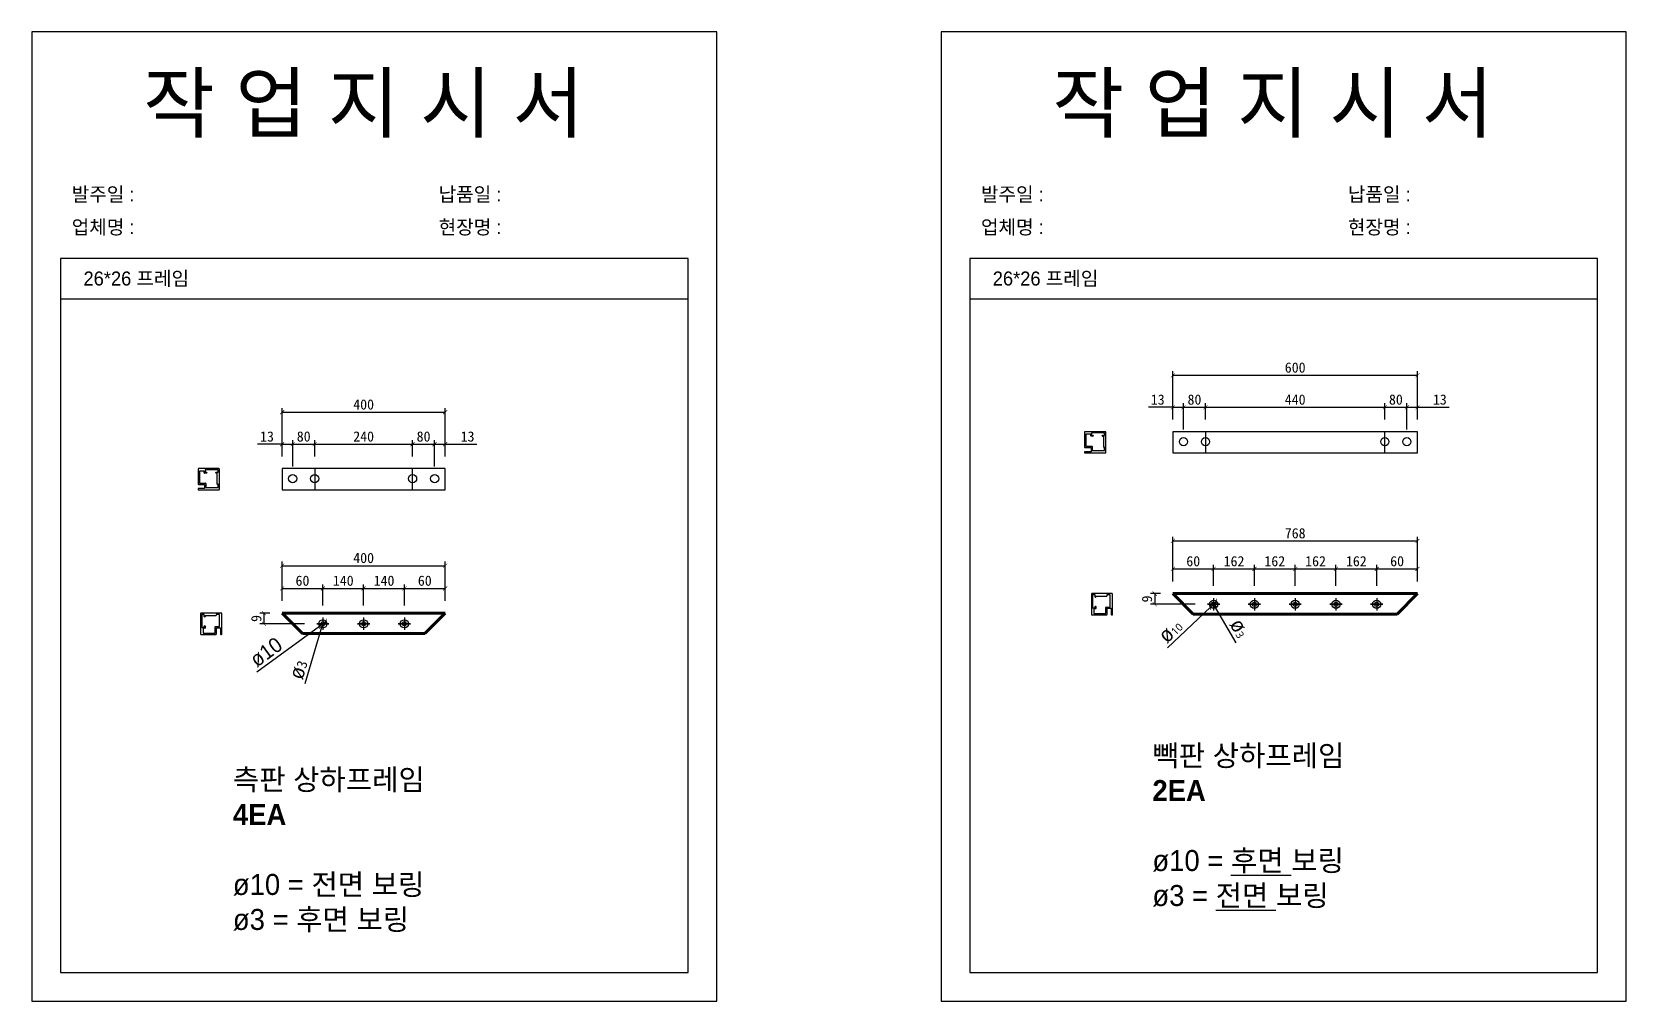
# Model space of a CAD drawing. Header units: millimetres. Extents: x -44117 to 256353, y -2095463 to 65325.
# Drawn here: x 33334 to 37244, y 19453 to 21829 of the extents above; entities that cross this region are included whole.
import ezdxf

# ---------------------------------------------------------------- set-up
doc = ezdxf.new("R2010")
doc.units = ezdxf.units.MM
doc.header["$LTSCALE"] = 10
doc.layers.add('Layer1', color=7, linetype='Continuous', lineweight=70)
doc.dimstyles.new('ISO-25', dxfattribs={"dimtxt": 2.5, "dimasz": 2.5, "dimexe": 1, "dimexo": 1, "dimtad": 1, "dimtxsty": 'Standard', "dimblk": 'ARCHTICK', "dimcen": 2.5, "dimadec": 0, "dimazin": 0, "dimtfac": 1, "dimtmove": 0, "dimatfit": 3, "dimfxl": 0, "dimarcsym": 0})

# ---------------------------------------------------------------- blocks, each defined once
blk = doc.blocks.new('_ArchTick')
at = {"color": 0, "linetype": 'ByBlock', "const_width": 0.15}
blk.add_lwpolyline([(-0.5, -0.5), (0.5, 0.5)], dxfattribs=at)
blk = doc.blocks.new('*D1136')
at = {"color": 0, "lineweight": -2}
for p, q in [((36132, 20481.9), (36132, 20522.5)), ((36132, 20512.5), (36232, 20512.5)), ((36232, 20470.9), (36232, 20522.5))]:
    blk.add_line(p, q, dxfattribs=at)
at = {"layer": 'Defpoints', "color": 0}
for p in [(36232, 20512.5), (36132, 20451.9), (36232, 20440.9)]:
    blk.add_point(p, dxfattribs=at)
at = {"color": 0, "lineweight": -2, "xscale": 10, "yscale": 10, "zscale": 10, "rotation": 180}
blk.add_blockref('_ArchTick', (36132, 20512.5), dxfattribs=at)
at = {"color": 0, "lineweight": -2, "xscale": 10, "yscale": 10, "zscale": 10}
blk.add_blockref('_ArchTick', (36232, 20512.5), dxfattribs=at)
at = {"color": 0, "insert": (36182, 20531.3), "char_height": 25, "attachment_point": 5}
blk.add_mtext('60', dxfattribs=at)
blk = doc.blocks.new('*D1106')
at = {"color": 0, "lineweight": -2}
for p, q in [((36132, 20481.9), (36132, 20591.1)), ((36132, 20581.1), (36732, 20581.1)), ((36732, 20481.9), (36732, 20591.1))]:
    blk.add_line(p, q, dxfattribs=at)
at = {"layer": 'Defpoints', "color": 0}
for p in [(36732, 20581.1), (36132, 20451.9), (36732, 20451.9)]:
    blk.add_point(p, dxfattribs=at)
at = {"color": 0, "lineweight": -2, "xscale": 10, "yscale": 10, "zscale": 10, "rotation": 180}
blk.add_blockref('_ArchTick', (36132, 20581.1), dxfattribs=at)
at = {"color": 0, "lineweight": -2, "xscale": 10, "yscale": 10, "zscale": 10}
blk.add_blockref('_ArchTick', (36732, 20581.1), dxfattribs=at)
at = {"color": 0, "insert": (36432, 20599.8), "char_height": 25, "attachment_point": 5}
blk.add_mtext('768', dxfattribs=at)
blk = doc.blocks.new('*D1137')
at = {"color": 0, "lineweight": -2}
for p, q in [((36119, 20318.8), (36224.7, 20419)), ((36239.2, 20432.8), (36224.7, 20419)), ((36239.2, 20432.8), (36239.2, 20432.8))]:
    blk.add_line(p, q, dxfattribs=at)
at = {"layer": 'Defpoints', "color": 0}
for p in [(36224.7, 20419), (36239.2, 20432.8)]:
    blk.add_point(p, dxfattribs=at)
at = {"color": 0, "lineweight": -2, "xscale": 10, "yscale": 10, "zscale": 10}
for p, rotation in [((36224.7, 20419), 43.48065296218149), ((36239.2, 20432.8), 223.4806529621815)]:
    blk.add_blockref('_ArchTick', p, dxfattribs=dict(at, rotation=rotation))
at = {"color": 0, "insert": (36125.8, 20361), "char_height": 25, "attachment_point": 5, "rotation": 43.4807}
blk.add_mtext('{\\fGulim|b0|i0|c129|p50;\\H1.4583x;ø\\fMalgun Gothic|b0|i0|c129|p50;\\H0.51429x;10}', dxfattribs=at)
blk = doc.blocks.new('*D1138')
at = {"color": 0, "lineweight": -2}
for p, q in [((36229.4, 20430.2), (36229.4, 20430.2)), ((36229.4, 20430.2), (36234.5, 20421.6)), ((36287.2, 20331.7), (36234.5, 20421.6))]:
    blk.add_line(p, q, dxfattribs=at)
at = {"layer": 'Defpoints', "color": 0}
for p in [(36229.4, 20430.2), (36234.5, 20421.6)]:
    blk.add_point(p, dxfattribs=at)
at = {"color": 0, "lineweight": -2, "xscale": 10, "yscale": 10, "zscale": 10}
for p, rotation in [((36229.4, 20430.2), 300.3861059706713), ((36234.5, 20421.6), 120.3861059706713)]:
    blk.add_blockref('_ArchTick', p, dxfattribs=dict(at, rotation=rotation))
at = {"color": 0, "insert": (36296.2, 20367.6), "char_height": 25, "attachment_point": 5, "rotation": 300.3861}
blk.add_mtext('{\\fGulim|b0|i0|c129|p50;\\H1.4583x;ø\\fMalgun Gothic|b0|i0|c129|p50;\\H0.51429x;3}', dxfattribs=at)
blk = doc.blocks.new('*D1141')
at = {"color": 0, "lineweight": -2}
for p, q in [((36232, 20470.9), (36232, 20522.5)), ((36232, 20512.5), (36332, 20512.5)), ((36332, 20470.9), (36332, 20522.5))]:
    blk.add_line(p, q, dxfattribs=at)
at = {"layer": 'Defpoints', "color": 0}
for p in [(36332, 20512.5), (36232, 20440.9), (36332, 20440.9)]:
    blk.add_point(p, dxfattribs=at)
at = {"color": 0, "lineweight": -2, "xscale": 10, "yscale": 10, "zscale": 10, "rotation": 180}
blk.add_blockref('_ArchTick', (36232, 20512.5), dxfattribs=at)
at = {"color": 0, "lineweight": -2, "xscale": 10, "yscale": 10, "zscale": 10}
blk.add_blockref('_ArchTick', (36332, 20512.5), dxfattribs=at)
at = {"color": 0, "insert": (36282, 20531.3), "char_height": 25, "attachment_point": 5}
blk.add_mtext('162', dxfattribs=at)
blk = doc.blocks.new('*D1142')
at = {"color": 0, "lineweight": -2}
for p, q in [((36332, 20470.9), (36332, 20522.5)), ((36332, 20512.5), (36432, 20512.5)), ((36432, 20470.9), (36432, 20522.5))]:
    blk.add_line(p, q, dxfattribs=at)
at = {"layer": 'Defpoints', "color": 0}
for p in [(36432, 20512.5), (36332, 20440.9), (36432, 20440.9)]:
    blk.add_point(p, dxfattribs=at)
at = {"color": 0, "lineweight": -2, "xscale": 10, "yscale": 10, "zscale": 10, "rotation": 180}
blk.add_blockref('_ArchTick', (36332, 20512.5), dxfattribs=at)
at = {"color": 0, "lineweight": -2, "xscale": 10, "yscale": 10, "zscale": 10}
blk.add_blockref('_ArchTick', (36432, 20512.5), dxfattribs=at)
at = {"color": 0, "insert": (36382, 20531.3), "char_height": 25, "attachment_point": 5}
blk.add_mtext('162', dxfattribs=at)
blk = doc.blocks.new('*D1143')
at = {"color": 0, "lineweight": -2}
for p, q in [((36432, 20470.9), (36432, 20522.5)), ((36432, 20512.5), (36532, 20512.5)), ((36532, 20470.9), (36532, 20522.5))]:
    blk.add_line(p, q, dxfattribs=at)
at = {"layer": 'Defpoints', "color": 0}
for p in [(36532, 20512.5), (36432, 20440.9), (36532, 20440.9)]:
    blk.add_point(p, dxfattribs=at)
at = {"color": 0, "lineweight": -2, "xscale": 10, "yscale": 10, "zscale": 10, "rotation": 180}
blk.add_blockref('_ArchTick', (36432, 20512.5), dxfattribs=at)
at = {"color": 0, "lineweight": -2, "xscale": 10, "yscale": 10, "zscale": 10}
blk.add_blockref('_ArchTick', (36532, 20512.5), dxfattribs=at)
at = {"color": 0, "insert": (36482, 20531.3), "char_height": 25, "attachment_point": 5}
blk.add_mtext('162', dxfattribs=at)
blk = doc.blocks.new('*D1144')
at = {"color": 0, "lineweight": -2}
for p, q in [((36532, 20470.9), (36532, 20522.5)), ((36532, 20512.5), (36632, 20512.5)), ((36632, 20470.9), (36632, 20522.5))]:
    blk.add_line(p, q, dxfattribs=at)
at = {"layer": 'Defpoints', "color": 0}
for p in [(36632, 20512.5), (36532, 20440.9), (36632, 20440.9)]:
    blk.add_point(p, dxfattribs=at)
at = {"color": 0, "lineweight": -2, "xscale": 10, "yscale": 10, "zscale": 10, "rotation": 180}
blk.add_blockref('_ArchTick', (36532, 20512.5), dxfattribs=at)
at = {"color": 0, "lineweight": -2, "xscale": 10, "yscale": 10, "zscale": 10}
blk.add_blockref('_ArchTick', (36632, 20512.5), dxfattribs=at)
at = {"color": 0, "insert": (36582, 20531.3), "char_height": 25, "attachment_point": 5}
blk.add_mtext('162', dxfattribs=at)
blk = doc.blocks.new('*D1145')
at = {"color": 0, "lineweight": -2}
for p, q in [((36632, 20470.9), (36632, 20522.5)), ((36632, 20512.5), (36732, 20512.5)), ((36732, 20481.9), (36732, 20522.5))]:
    blk.add_line(p, q, dxfattribs=at)
at = {"layer": 'Defpoints', "color": 0}
for p in [(36732, 20512.5), (36732, 20451.9), (36632, 20440.9)]:
    blk.add_point(p, dxfattribs=at)
at = {"color": 0, "lineweight": -2, "xscale": 10, "yscale": 10, "zscale": 10, "rotation": 180}
blk.add_blockref('_ArchTick', (36632, 20512.5), dxfattribs=at)
at = {"color": 0, "lineweight": -2, "xscale": 10, "yscale": 10, "zscale": 10}
blk.add_blockref('_ArchTick', (36732, 20512.5), dxfattribs=at)
at = {"color": 0, "insert": (36682, 20531.3), "char_height": 25, "attachment_point": 5}
blk.add_mtext('60', dxfattribs=at)
blk = doc.blocks.new('*D1149')
at = {"color": 0, "lineweight": -2}
for p, q in [((33947.2, 20434), (33947.2, 20474.7)), ((33947.2, 20464.7), (34047.2, 20464.7)), ((34047.2, 20423), (34047.2, 20474.7))]:
    blk.add_line(p, q, dxfattribs=at)
at = {"layer": 'Defpoints', "color": 0}
for p in [(34047.2, 20464.7), (33947.2, 20404), (34047.2, 20393)]:
    blk.add_point(p, dxfattribs=at)
at = {"color": 0, "lineweight": -2, "xscale": 10, "yscale": 10, "zscale": 10, "rotation": 180}
blk.add_blockref('_ArchTick', (33947.2, 20464.7), dxfattribs=at)
at = {"color": 0, "lineweight": -2, "xscale": 10, "yscale": 10, "zscale": 10}
blk.add_blockref('_ArchTick', (34047.2, 20464.7), dxfattribs=at)
at = {"color": 0, "insert": (33997.2, 20483.5), "char_height": 25, "attachment_point": 5}
blk.add_mtext('60', dxfattribs=at)
blk = doc.blocks.new('*D1150')
at = {"color": 0, "lineweight": -2}
for p, q in [((34047.2, 20423), (34047.2, 20474.7)), ((34047.2, 20464.7), (34147.2, 20464.7)), ((34147.2, 20423), (34147.2, 20474.7))]:
    blk.add_line(p, q, dxfattribs=at)
at = {"layer": 'Defpoints', "color": 0}
for p in [(34147.2, 20464.7), (34047.2, 20393), (34147.2, 20393)]:
    blk.add_point(p, dxfattribs=at)
at = {"color": 0, "lineweight": -2, "xscale": 10, "yscale": 10, "zscale": 10, "rotation": 180}
blk.add_blockref('_ArchTick', (34047.2, 20464.7), dxfattribs=at)
at = {"color": 0, "lineweight": -2, "xscale": 10, "yscale": 10, "zscale": 10}
blk.add_blockref('_ArchTick', (34147.2, 20464.7), dxfattribs=at)
at = {"color": 0, "insert": (34097.2, 20483.5), "char_height": 25, "attachment_point": 5}
blk.add_mtext('140', dxfattribs=at)
blk = doc.blocks.new('*D1151')
at = {"color": 0, "lineweight": -2}
for p, q in [((34147.2, 20423), (34147.2, 20474.7)), ((34147.2, 20464.7), (34247.2, 20464.7)), ((34247.2, 20423), (34247.2, 20474.7))]:
    blk.add_line(p, q, dxfattribs=at)
at = {"layer": 'Defpoints', "color": 0}
for p in [(34247.2, 20464.7), (34147.2, 20393), (34247.2, 20393)]:
    blk.add_point(p, dxfattribs=at)
at = {"color": 0, "lineweight": -2, "xscale": 10, "yscale": 10, "zscale": 10, "rotation": 180}
blk.add_blockref('_ArchTick', (34147.2, 20464.7), dxfattribs=at)
at = {"color": 0, "lineweight": -2, "xscale": 10, "yscale": 10, "zscale": 10}
blk.add_blockref('_ArchTick', (34247.2, 20464.7), dxfattribs=at)
at = {"color": 0, "insert": (34197.2, 20483.5), "char_height": 25, "attachment_point": 5}
blk.add_mtext('140', dxfattribs=at)
blk = doc.blocks.new('*D1152')
at = {"color": 0, "lineweight": -2}
for p, q in [((34247.2, 20423), (34247.2, 20474.7)), ((34247.2, 20464.7), (34347.2, 20464.7)), ((34347.2, 20434), (34347.2, 20474.7))]:
    blk.add_line(p, q, dxfattribs=at)
at = {"layer": 'Defpoints', "color": 0}
for p in [(34347.2, 20464.7), (34247.2, 20393), (34347.2, 20404)]:
    blk.add_point(p, dxfattribs=at)
at = {"color": 0, "lineweight": -2, "xscale": 10, "yscale": 10, "zscale": 10, "rotation": 180}
blk.add_blockref('_ArchTick', (34247.2, 20464.7), dxfattribs=at)
at = {"color": 0, "lineweight": -2, "xscale": 10, "yscale": 10, "zscale": 10}
blk.add_blockref('_ArchTick', (34347.2, 20464.7), dxfattribs=at)
at = {"color": 0, "insert": (34297.2, 20483.5), "char_height": 25, "attachment_point": 5}
blk.add_mtext('60', dxfattribs=at)
blk = doc.blocks.new('*D1108')
at = {"color": 0, "lineweight": -2}
for p, q in [((33947.2, 20434), (33947.2, 20530.4)), ((34347.2, 20434), (34347.2, 20530.4)), ((33947.2, 20520.4), (34347.2, 20520.4))]:
    blk.add_line(p, q, dxfattribs=at)
at = {"layer": 'Defpoints', "color": 0}
for p in [(34347.2, 20520.4), (33947.2, 20404), (34347.2, 20404)]:
    blk.add_point(p, dxfattribs=at)
at = {"color": 0, "lineweight": -2, "xscale": 10, "yscale": 10, "zscale": 10, "rotation": 180}
blk.add_blockref('_ArchTick', (33947.2, 20520.4), dxfattribs=at)
at = {"color": 0, "lineweight": -2, "xscale": 10, "yscale": 10, "zscale": 10}
blk.add_blockref('_ArchTick', (34347.2, 20520.4), dxfattribs=at)
at = {"color": 0, "insert": (34147.2, 20539.2), "char_height": 25, "attachment_point": 5}
blk.add_mtext('400', dxfattribs=at)
blk = doc.blocks.new('*D1160')
at = {"color": 0, "lineweight": -2}
for p, q in [((33917.2, 20404), (33892.8, 20404)), ((34002.2, 20378), (33892.8, 20378)), ((33902.8, 20404), (33902.8, 20378))]:
    blk.add_line(p, q, dxfattribs=at)
at = {"layer": 'Defpoints', "color": 0}
for p in [(33902.8, 20378), (33947.2, 20404), (34032.2, 20378)]:
    blk.add_point(p, dxfattribs=at)
at = {"color": 0, "lineweight": -2, "xscale": 10, "yscale": 10, "zscale": 10}
for p, rotation in [((33902.8, 20404), 90), ((33902.8, 20378), 270)]:
    blk.add_blockref('_ArchTick', p, dxfattribs=dict(at, rotation=rotation))
at = {"color": 0, "insert": (33884.1, 20391), "char_height": 25, "attachment_point": 5, "rotation": 90}
blk.add_mtext('9', dxfattribs=at)
blk = doc.blocks.new('*D1161')
at = {"color": 0, "lineweight": -2}
for p, q in [((33885.2, 20259.8), (34039.2, 20372.1)), ((34055.3, 20383.9), (34039.2, 20372.1)), ((34055.3, 20383.9), (34055.3, 20383.9))]:
    blk.add_line(p, q, dxfattribs=at)
at = {"layer": 'Defpoints', "color": 0}
for p in [(34039.2, 20372.1), (34055.3, 20383.9)]:
    blk.add_point(p, dxfattribs=at)
at = {"color": 0, "lineweight": -2, "xscale": 10, "yscale": 10, "zscale": 10}
for p, rotation in [((34039.2, 20372.1), 36.10123907346986), ((34055.3, 20383.9), 216.1012390734698)]:
    blk.add_blockref('_ArchTick', p, dxfattribs=dict(at, rotation=rotation))
at = {"color": 0, "insert": (33908, 20308.7), "char_height": 25, "attachment_point": 5, "rotation": 36.1012}
blk.add_mtext('{\\fGulim|b0|i0|c129|p50;\\H1.4583x;ø10}', dxfattribs=at)
blk = doc.blocks.new('*D1162')
at = {"color": 0, "lineweight": -2}
for p, q in [((34003.6, 20231.2), (34045.8, 20373.2)), ((34048.7, 20382.8), (34045.8, 20373.2)), ((34048.7, 20382.8), (34048.7, 20382.8))]:
    blk.add_line(p, q, dxfattribs=at)
at = {"layer": 'Defpoints', "color": 0}
for p in [(34045.8, 20373.2), (34048.7, 20382.8)]:
    blk.add_point(p, dxfattribs=at)
at = {"color": 0, "lineweight": -2, "xscale": 10, "yscale": 10, "zscale": 10}
for p, rotation in [((34045.8, 20373.2), 73.42594672676715), ((34048.7, 20382.8), 253.4259467267671)]:
    blk.add_blockref('_ArchTick', p, dxfattribs=dict(at, rotation=rotation))
at = {"color": 0, "insert": (33986.8, 20266), "char_height": 25, "attachment_point": 5, "rotation": 73.4259}
blk.add_mtext('{\\fGulim|b0|i0|c129|p50;\\H1.4583x;ø}3', dxfattribs=at)
blk = doc.blocks.new('*D1163')
at = {"color": 0, "lineweight": -2}
for p, q in [((36102, 20451.9), (36077.4, 20451.9)), ((36087.4, 20451.9), (36087.4, 20425.9)), ((36187, 20425.9), (36077.4, 20425.9))]:
    blk.add_line(p, q, dxfattribs=at)
at = {"layer": 'Defpoints', "color": 0}
for p in [(36132, 20451.9), (36087.4, 20425.9), (36217, 20425.9)]:
    blk.add_point(p, dxfattribs=at)
at = {"color": 0, "lineweight": -2, "xscale": 10, "yscale": 10, "zscale": 10}
for p, rotation in [((36087.4, 20451.9), 90), ((36087.4, 20425.9), 270)]:
    blk.add_blockref('_ArchTick', p, dxfattribs=dict(at, rotation=rotation))
at = {"color": 0, "insert": (36068.7, 20438.9), "char_height": 25, "attachment_point": 5, "rotation": 90}
blk.add_mtext('9', dxfattribs=at)
blk = doc.blocks.new('*D1164')
at = {"color": 0, "lineweight": -2}
for p, q in [((33947.2, 20818.3), (33887.2, 20818.3)), ((33947.2, 20788.3), (33947.2, 20828.3)), ((33947.2, 20818.3), (33973.2, 20818.3)), ((33973.2, 20763.8), (33973.2, 20828.3))]:
    blk.add_line(p, q, dxfattribs=at)
at = {"layer": 'Defpoints', "color": 0}
for p in [(33973.2, 20818.3), (33947.2, 20758.3), (33973.2, 20733.8)]:
    blk.add_point(p, dxfattribs=at)
at = {"color": 0, "lineweight": -2, "xscale": 10, "yscale": 10, "zscale": 10, "rotation": 180}
blk.add_blockref('_ArchTick', (33947.2, 20818.3), dxfattribs=at)
at = {"color": 0, "lineweight": -2, "xscale": 10, "yscale": 10, "zscale": 10}
blk.add_blockref('_ArchTick', (33973.2, 20818.3), dxfattribs=at)
at = {"color": 0, "insert": (33910.2, 20837), "char_height": 25, "attachment_point": 5}
blk.add_mtext('13', dxfattribs=at)
blk = doc.blocks.new('*D1165')
at = {"color": 0, "lineweight": -2}
for p, q in [((33973.2, 20763.8), (33973.2, 20828.3)), ((33973.2, 20818.3), (34027.2, 20818.3)), ((34027.2, 20788.3), (34027.2, 20828.3))]:
    blk.add_line(p, q, dxfattribs=at)
at = {"layer": 'Defpoints', "color": 0}
for p in [(34027.2, 20818.3), (33973.2, 20733.8), (34027.2, 20758.3)]:
    blk.add_point(p, dxfattribs=at)
at = {"color": 0, "lineweight": -2, "xscale": 10, "yscale": 10, "zscale": 10, "rotation": 180}
blk.add_blockref('_ArchTick', (33973.2, 20818.3), dxfattribs=at)
at = {"color": 0, "lineweight": -2, "xscale": 10, "yscale": 10, "zscale": 10}
blk.add_blockref('_ArchTick', (34027.2, 20818.3), dxfattribs=at)
at = {"color": 0, "insert": (34000.2, 20837), "char_height": 25, "attachment_point": 5}
blk.add_mtext('80', dxfattribs=at)
blk = doc.blocks.new('*D1166')
at = {"color": 0, "lineweight": -2}
for p, q in [((34027.2, 20788.3), (34027.2, 20828.3)), ((34027.2, 20818.3), (34267.2, 20818.3)), ((34267.2, 20788.3), (34267.2, 20828.3))]:
    blk.add_line(p, q, dxfattribs=at)
at = {"layer": 'Defpoints', "color": 0}
for p in [(34267.2, 20818.3), (34027.2, 20758.3), (34267.2, 20758.3)]:
    blk.add_point(p, dxfattribs=at)
at = {"color": 0, "lineweight": -2, "xscale": 10, "yscale": 10, "zscale": 10, "rotation": 180}
blk.add_blockref('_ArchTick', (34027.2, 20818.3), dxfattribs=at)
at = {"color": 0, "lineweight": -2, "xscale": 10, "yscale": 10, "zscale": 10}
blk.add_blockref('_ArchTick', (34267.2, 20818.3), dxfattribs=at)
at = {"color": 0, "insert": (34147.2, 20837), "char_height": 25, "attachment_point": 5}
blk.add_mtext('240', dxfattribs=at)
blk = doc.blocks.new('*D1167')
at = {"color": 0, "lineweight": -2}
for p, q in [((34267.2, 20788.3), (34267.2, 20828.3)), ((34267.2, 20818.3), (34321.2, 20818.3)), ((34321.2, 20763.8), (34321.2, 20828.3))]:
    blk.add_line(p, q, dxfattribs=at)
at = {"layer": 'Defpoints', "color": 0}
for p in [(34321.2, 20818.3), (34267.2, 20758.3), (34321.2, 20733.8)]:
    blk.add_point(p, dxfattribs=at)
at = {"color": 0, "lineweight": -2, "xscale": 10, "yscale": 10, "zscale": 10, "rotation": 180}
blk.add_blockref('_ArchTick', (34267.2, 20818.3), dxfattribs=at)
at = {"color": 0, "lineweight": -2, "xscale": 10, "yscale": 10, "zscale": 10}
blk.add_blockref('_ArchTick', (34321.2, 20818.3), dxfattribs=at)
at = {"color": 0, "insert": (34294.2, 20837), "char_height": 25, "attachment_point": 5}
blk.add_mtext('80', dxfattribs=at)
blk = doc.blocks.new('*D1168')
at = {"color": 0, "lineweight": -2}
for p, q in [((34321.2, 20763.8), (34321.2, 20828.3)), ((34321.2, 20818.3), (34347.2, 20818.3)), ((34347.2, 20788.3), (34347.2, 20828.3)), ((34347.2, 20818.3), (34425, 20818.3))]:
    blk.add_line(p, q, dxfattribs=at)
at = {"layer": 'Defpoints', "color": 0}
for p in [(34347.2, 20818.3), (34321.2, 20733.8), (34347.2, 20758.3)]:
    blk.add_point(p, dxfattribs=at)
at = {"color": 0, "lineweight": -2, "xscale": 10, "yscale": 10, "zscale": 10, "rotation": 180}
blk.add_blockref('_ArchTick', (34321.2, 20818.3), dxfattribs=at)
at = {"color": 0, "lineweight": -2, "xscale": 10, "yscale": 10, "zscale": 10}
blk.add_blockref('_ArchTick', (34347.2, 20818.3), dxfattribs=at)
at = {"color": 0, "insert": (34402.1, 20837), "char_height": 25, "attachment_point": 5}
blk.add_mtext('13', dxfattribs=at)
blk = doc.blocks.new('*D1116')
at = {"color": 0, "lineweight": -2}
for p, q in [((33947.2, 20788.3), (33947.2, 20906.8)), ((33947.2, 20896.8), (34347.2, 20896.8)), ((34347.2, 20788.3), (34347.2, 20906.8))]:
    blk.add_line(p, q, dxfattribs=at)
at = {"layer": 'Defpoints', "color": 0}
for p in [(34347.2, 20896.8), (33947.2, 20758.3), (34347.2, 20758.3)]:
    blk.add_point(p, dxfattribs=at)
at = {"color": 0, "lineweight": -2, "xscale": 10, "yscale": 10, "zscale": 10, "rotation": 180}
blk.add_blockref('_ArchTick', (33947.2, 20896.8), dxfattribs=at)
at = {"color": 0, "lineweight": -2, "xscale": 10, "yscale": 10, "zscale": 10}
blk.add_blockref('_ArchTick', (34347.2, 20896.8), dxfattribs=at)
at = {"color": 0, "insert": (34147.2, 20915.5), "char_height": 25, "attachment_point": 5}
blk.add_mtext('400', dxfattribs=at)
blk = doc.blocks.new('*D1169')
at = {"color": 0, "lineweight": -2}
for p, q in [((36132, 20908.7), (36072, 20908.7)), ((36132, 20878.8), (36132, 20918.7)), ((36132, 20908.7), (36158, 20908.7)), ((36158, 20854.3), (36158, 20918.7))]:
    blk.add_line(p, q, dxfattribs=at)
at = {"layer": 'Defpoints', "color": 0}
for p in [(36158, 20908.7), (36132, 20848.8), (36158, 20824.3)]:
    blk.add_point(p, dxfattribs=at)
at = {"color": 0, "lineweight": -2, "xscale": 10, "yscale": 10, "zscale": 10, "rotation": 180}
blk.add_blockref('_ArchTick', (36132, 20908.7), dxfattribs=at)
at = {"color": 0, "lineweight": -2, "xscale": 10, "yscale": 10, "zscale": 10}
blk.add_blockref('_ArchTick', (36158, 20908.7), dxfattribs=at)
at = {"color": 0, "insert": (36094.9, 20927.5), "char_height": 25, "attachment_point": 5}
blk.add_mtext('13', dxfattribs=at)
blk = doc.blocks.new('*D1170')
at = {"color": 0, "lineweight": -2}
for p, q in [((36158, 20854.3), (36158, 20918.7)), ((36158, 20908.7), (36212, 20908.7)), ((36212, 20878.8), (36212, 20918.7))]:
    blk.add_line(p, q, dxfattribs=at)
at = {"layer": 'Defpoints', "color": 0}
for p in [(36212, 20908.7), (36212, 20848.8), (36158, 20824.3)]:
    blk.add_point(p, dxfattribs=at)
at = {"color": 0, "lineweight": -2, "xscale": 10, "yscale": 10, "zscale": 10, "rotation": 180}
blk.add_blockref('_ArchTick', (36158, 20908.7), dxfattribs=at)
at = {"color": 0, "lineweight": -2, "xscale": 10, "yscale": 10, "zscale": 10}
blk.add_blockref('_ArchTick', (36212, 20908.7), dxfattribs=at)
at = {"color": 0, "insert": (36185, 20927.5), "char_height": 25, "attachment_point": 5}
blk.add_mtext('80', dxfattribs=at)
blk = doc.blocks.new('*D1171')
at = {"color": 0, "lineweight": -2}
for p, q in [((36212, 20878.8), (36212, 20918.7)), ((36212, 20908.7), (36652, 20908.7)), ((36652, 20878.8), (36652, 20918.7))]:
    blk.add_line(p, q, dxfattribs=at)
at = {"layer": 'Defpoints', "color": 0}
for p in [(36652, 20908.7), (36212, 20848.8), (36652, 20848.8)]:
    blk.add_point(p, dxfattribs=at)
at = {"color": 0, "lineweight": -2, "xscale": 10, "yscale": 10, "zscale": 10, "rotation": 180}
blk.add_blockref('_ArchTick', (36212, 20908.7), dxfattribs=at)
at = {"color": 0, "lineweight": -2, "xscale": 10, "yscale": 10, "zscale": 10}
blk.add_blockref('_ArchTick', (36652, 20908.7), dxfattribs=at)
at = {"color": 0, "insert": (36432, 20927.5), "char_height": 25, "attachment_point": 5}
blk.add_mtext('440', dxfattribs=at)
blk = doc.blocks.new('*D1172')
at = {"color": 0, "lineweight": -2}
for p, q in [((36652, 20878.8), (36652, 20918.7)), ((36652, 20908.7), (36706, 20908.7)), ((36706, 20854.3), (36706, 20918.7))]:
    blk.add_line(p, q, dxfattribs=at)
at = {"layer": 'Defpoints', "color": 0}
for p in [(36706, 20908.7), (36652, 20848.8), (36706, 20824.3)]:
    blk.add_point(p, dxfattribs=at)
at = {"color": 0, "lineweight": -2, "xscale": 10, "yscale": 10, "zscale": 10, "rotation": 180}
blk.add_blockref('_ArchTick', (36652, 20908.7), dxfattribs=at)
at = {"color": 0, "lineweight": -2, "xscale": 10, "yscale": 10, "zscale": 10}
blk.add_blockref('_ArchTick', (36706, 20908.7), dxfattribs=at)
at = {"color": 0, "insert": (36679, 20927.5), "char_height": 25, "attachment_point": 5}
blk.add_mtext('80', dxfattribs=at)
blk = doc.blocks.new('*D1173')
at = {"color": 0, "lineweight": -2}
for p, q in [((36706, 20854.3), (36706, 20918.7)), ((36706, 20908.7), (36732, 20908.7)), ((36732, 20878.8), (36732, 20918.7)), ((36732, 20908.7), (36809.8, 20908.7))]:
    blk.add_line(p, q, dxfattribs=at)
at = {"layer": 'Defpoints', "color": 0}
for p in [(36732, 20908.7), (36732, 20848.8), (36706, 20824.3)]:
    blk.add_point(p, dxfattribs=at)
at = {"color": 0, "lineweight": -2, "xscale": 10, "yscale": 10, "zscale": 10, "rotation": 180}
blk.add_blockref('_ArchTick', (36706, 20908.7), dxfattribs=at)
at = {"color": 0, "lineweight": -2, "xscale": 10, "yscale": 10, "zscale": 10}
blk.add_blockref('_ArchTick', (36732, 20908.7), dxfattribs=at)
at = {"color": 0, "insert": (36786.8, 20927.5), "char_height": 25, "attachment_point": 5}
blk.add_mtext('13', dxfattribs=at)
blk = doc.blocks.new('*D1117')
at = {"color": 0, "lineweight": -2}
for p, q in [((36132, 20878.8), (36132, 20997.2)), ((36132, 20987.2), (36732, 20987.2)), ((36732, 20878.8), (36732, 20997.2))]:
    blk.add_line(p, q, dxfattribs=at)
at = {"layer": 'Defpoints', "color": 0}
for p in [(36732, 20987.2), (36132, 20848.8), (36732, 20848.8)]:
    blk.add_point(p, dxfattribs=at)
at = {"color": 0, "lineweight": -2, "xscale": 10, "yscale": 10, "zscale": 10, "rotation": 180}
blk.add_blockref('_ArchTick', (36132, 20987.2), dxfattribs=at)
at = {"color": 0, "lineweight": -2, "xscale": 10, "yscale": 10, "zscale": 10}
blk.add_blockref('_ArchTick', (36732, 20987.2), dxfattribs=at)
at = {"color": 0, "insert": (36432, 21006), "char_height": 25, "attachment_point": 5}
blk.add_mtext('600', dxfattribs=at)

msp = doc.modelspace()

# ---------------------------------------------------------------- linework, layer by layer
for p, q in [((34943.51176, 21273.8313), (33403.51176, 21273.8313)), ((37173.67415, 21273.8313), (35633.67415, 21273.8313)), ((34943.51176, 21173.8313), (33403.51176, 21173.8313)), ((37173.67415, 21173.8313), (35633.67415, 21173.8313)), ((35930.4641, 20842.80115), (35918.4641, 20842.80115)), ((35918.4641, 20842.80115), (35918.4641, 20813.20115)), ((35930.4641, 20838.40115), (35930.4641, 20842.80115)), ((35964.4641, 20845.80115), (35932.4641, 20845.80115)), ((35932.4641, 20845.80115), (35932.4641, 20839.80115)), ((35964.4641, 20839.80115), (35964.4641, 20845.80115)), ((36731.96251, 20848.80115), (36131.96251, 20848.80115)), ((36131.96251, 20848.80115), (36131.96251, 20796.80115)), ((36211.96251, 20848.80115), (36211.96251, 20796.80115)), ((36651.96251, 20796.80115), (36651.96251, 20848.80115)), ((36731.96251, 20796.80115), (36731.96251, 20848.80115)), ((35918.4641, 20813.20115), (35931.4641, 20813.20115)), ((35935.8641, 20837.80115), (35931.0641, 20837.80115)), ((35931.4641, 20813.20115), (35933.8641, 20813.20115)), ((35932.4641, 20839.80115), (35935.8641, 20839.80115)), ((35934.4641, 20812.60115), (35934.4641, 20810.20115)), ((35934.4641, 20810.20115), (35934.4641, 20802.80115)), ((35934.4641, 20810.20115), (35934.4641, 20810.20115)), ((35934.4641, 20802.80115), (35964.4641, 20802.80115)), ((35936.4641, 20839.20115), (35936.4641, 20838.40115)), ((35958.4641, 20838.40115), (35958.4641, 20839.20115)), ((35959.0641, 20839.80115), (35964.4641, 20839.80115)), ((35961.4641, 20837.80115), (35959.0641, 20837.80115)), ((35961.4641, 20837.80115), (35961.4641, 20810.80115)), ((35964.4641, 20810.80115), (35961.4641, 20810.80115)), ((35964.4641, 20802.80115), (35964.4641, 20810.80115)), ((36131.96251, 20796.80115), (36731.96251, 20796.80115)), ((33756.28812, 20752.3325), (33744.28812, 20752.3325)), ((33744.28812, 20752.3325), (33744.28812, 20722.7325)), ((33756.28812, 20747.9325), (33756.28812, 20752.3325)), ((33761.68812, 20747.3325), (33756.88812, 20747.3325)), ((33790.28812, 20755.3325), (33758.28812, 20755.3325)), ((33758.28812, 20755.3325), (33758.28812, 20749.3325)), ((33758.28812, 20749.3325), (33761.68812, 20749.3325)), ((33762.28812, 20748.7325), (33762.28812, 20747.9325)), ((33784.28812, 20747.9325), (33784.28812, 20748.7325)), ((33784.88812, 20749.3325), (33790.28812, 20749.3325)), ((33787.28812, 20747.3325), (33784.88812, 20747.3325)), ((33787.28812, 20747.3325), (33787.28812, 20720.3325)), ((33790.28812, 20749.3325), (33790.28812, 20755.3325)), ((34347.23495, 20758.3325), (33947.23495, 20758.3325)), ((33947.23495, 20758.3325), (33947.23495, 20706.3325)), ((34027.23495, 20758.3325), (34027.23495, 20706.3325)), ((34267.23495, 20706.3325), (34267.23495, 20758.3325)), ((34347.23495, 20706.3325), (34347.23495, 20758.3325)), ((33744.28812, 20722.7325), (33757.28812, 20722.7325)), ((33757.28812, 20722.7325), (33759.68812, 20722.7325)), ((33760.28812, 20722.1325), (33760.28812, 20719.7325)), ((33760.28812, 20719.7325), (33760.28812, 20712.3325)), ((33760.28812, 20719.7325), (33760.28812, 20719.7325)), ((33760.28812, 20712.3325), (33790.28812, 20712.3325)), ((33790.28812, 20720.3325), (33787.28812, 20720.3325)), ((33790.28812, 20712.3325), (33790.28812, 20720.3325)), ((33947.23495, 20706.3325), (34347.23495, 20706.3325)), ((35941.067, 20448.88273), (35935.067, 20448.88273)), ((35935.067, 20448.88273), (35935.067, 20416.88273)), ((35935.067, 20416.88273), (35941.067, 20416.88273)), ((35942.467, 20414.88273), (35938.067, 20414.88273)), ((35938.067, 20414.88273), (35938.067, 20402.88273)), ((35941.067, 20443.48273), (35941.067, 20448.88273)), ((35941.067, 20416.88273), (35941.067, 20420.28273)), ((35942.467, 20442.88273), (35941.667, 20442.88273)), ((35941.667, 20420.88273), (35942.467, 20420.88273)), ((35943.067, 20445.88273), (35943.067, 20443.48273)), ((35943.067, 20445.88273), (35970.067, 20445.88273)), ((35943.067, 20420.28273), (35943.067, 20415.48273)), ((35967.667, 20415.88273), (35967.667, 20418.28273)), ((35967.667, 20402.88273), (35967.667, 20415.88273)), ((35968.267, 20418.88273), (35970.667, 20418.88273)), ((35978.067, 20448.88273), (35970.067, 20448.88273)), ((35970.067, 20448.88273), (35970.067, 20445.88273)), ((35970.667, 20418.88273), (35978.067, 20418.88273)), ((35970.667, 20418.88273), (35970.667, 20418.88273)), ((35978.067, 20418.88273), (35978.067, 20448.88273)), ((33756.33943, 20400.99218), (33750.33943, 20400.99218)), ((33750.33943, 20400.99218), (33750.33943, 20368.99218)), ((33756.33943, 20395.59218), (33756.33943, 20400.99218)), ((33756.33943, 20368.99218), (33756.33943, 20372.39218)), ((33757.73943, 20394.99218), (33756.93943, 20394.99218)), ((33756.93943, 20372.99218), (33757.73943, 20372.99218)), ((33758.33943, 20397.99218), (33758.33943, 20395.59218)), ((33758.33943, 20397.99218), (33785.33943, 20397.99218)), ((33758.33943, 20372.39218), (33758.33943, 20367.59218)), ((33793.33943, 20400.99218), (33785.33943, 20400.99218)), ((33785.33943, 20400.99218), (33785.33943, 20397.99218)), ((33793.33943, 20370.99218), (33793.33943, 20400.99218)), ((35938.067, 20402.88273), (35967.667, 20402.88273)), ((33750.33943, 20368.99218), (33756.33943, 20368.99218)), ((33757.73943, 20366.99218), (33753.33943, 20366.99218)), ((33753.33943, 20366.99218), (33753.33943, 20354.99218)), ((33753.33943, 20354.99218), (33782.93943, 20354.99218)), ((33782.93943, 20367.99218), (33782.93943, 20370.39218)), ((33782.93943, 20354.99218), (33782.93943, 20367.99218)), ((33783.53943, 20370.99218), (33785.93943, 20370.99218)), ((33785.93943, 20370.99218), (33793.33943, 20370.99218)), ((33785.93943, 20370.99218), (33785.93943, 20370.99218))]:
    msp.add_line(p, q)
at = {"lineweight": 30}
for p, q in [((36231.96251, 20440.88273), (36231.96251, 20410.88273)), ((36331.96251, 20440.88273), (36331.96251, 20410.88273)), ((36431.96251, 20440.88273), (36431.96251, 20410.88273)), ((36531.96251, 20440.88273), (36531.96251, 20410.88273)), ((36631.96251, 20440.88273), (36631.96251, 20410.88273)), ((34047.23495, 20392.99218), (34047.23495, 20362.99218)), ((34147.23495, 20392.99218), (34147.23495, 20362.99218)), ((34247.23495, 20392.99218), (34247.23495, 20362.99218))]:
    msp.add_line(p, q, dxfattribs=at)
for points in [[(33333.51176, 19453.00103), (35013.51176, 19453.00103), (35013.51176, 21829.00103), (33333.51176, 21829.00103)], [(35563.67415, 19453.00103), (37243.67415, 19453.00103), (37243.67415, 21829.00103), (35563.67415, 21829.00103)]]:
    msp.add_lwpolyline(points, close=True)
for points in [[(33403.51176, 21273.8313), (33403.51176, 19523.00103), (34943.51176, 19523.00103), (34943.51176, 21273.8313)], [(35633.67415, 21273.8313), (35633.67415, 19523.00103), (37173.67415, 19523.00103), (37173.67415, 21273.8313)]]:
    msp.add_lwpolyline(points)
for points in [[(35916.0641, 20799.80141, 0.4142135624), (35915.4641, 20799.20141), (35915.4641, 20797.40115, 0.4142135624), (35916.0641, 20796.80115), (35966.4641, 20796.80115, 0.4142135624), (35967.4641, 20797.80115), (35967.4641, 20847.80115, 0.4142135624), (35966.4641, 20848.80115), (35916.4641, 20848.80115, 0.4142135624), (35915.4641, 20847.80115), (35915.4641, 20811.20115, 0.4142135624), (35916.4641, 20810.20115), (35931.4641, 20810.20115), (35931.4641, 20799.80115), (35916.0641, 20799.80115)], [(33741.88812, 20709.33276, 0.4142135624), (33741.28812, 20708.73276), (33741.28812, 20706.9325, 0.4142135624), (33741.88812, 20706.3325), (33792.28812, 20706.3325, 0.4142135624), (33793.28812, 20707.3325), (33793.28812, 20757.3325, 0.4142135624), (33792.28812, 20758.3325), (33742.28812, 20758.3325, 0.4142135624), (33741.28812, 20757.3325), (33741.28812, 20720.7325, 0.4142135624), (33742.28812, 20719.7325), (33757.28812, 20719.7325), (33757.28812, 20709.3325), (33741.88812, 20709.3325)], [(35981.06674, 20400.48273, 0.4142135624), (35981.66674, 20399.88273), (35983.467, 20399.88273, 0.4142135624), (35984.067, 20400.48273), (35984.067, 20450.88273, 0.4142135624), (35983.067, 20451.88273), (35933.067, 20451.88273, 0.4142135624), (35932.067, 20450.88273), (35932.067, 20400.88273, 0.4142135624), (35933.067, 20399.88273), (35969.667, 20399.88273, 0.4142135624), (35970.667, 20400.88273), (35970.667, 20415.88273), (35981.067, 20415.88273), (35981.067, 20400.48273)], [(33796.33917, 20352.59218, 0.4142135624), (33796.93917, 20351.99218), (33798.73943, 20351.99218, 0.4142135624), (33799.33943, 20352.59218), (33799.33943, 20402.99218, 0.4142135624), (33798.33943, 20403.99218), (33748.33943, 20403.99218, 0.4142135624), (33747.33943, 20402.99218), (33747.33943, 20352.99218, 0.4142135624), (33748.33943, 20351.99218), (33784.93943, 20351.99218, 0.4142135624), (33785.93943, 20352.99218), (33785.93943, 20367.99218), (33796.33943, 20367.99218), (33796.33943, 20352.59218)]]:
    msp.add_lwpolyline(points, format="xyb")
for points in [[(36246.96251, 20425.88273), (36216.96251, 20425.88273)], [(36346.96251, 20425.88273), (36316.96251, 20425.88273)], [(36446.96251, 20425.88273), (36416.96251, 20425.88273)], [(36546.96251, 20425.88273), (36516.96251, 20425.88273)], [(36646.96251, 20425.88273), (36616.96251, 20425.88273)], [(34062.23495, 20377.99218), (34032.23495, 20377.99218)], [(34162.23495, 20377.99218), (34132.23495, 20377.99218)], [(34262.23495, 20377.99218), (34232.23495, 20377.99218)]]:
    msp.add_lwpolyline(points, close=True, dxfattribs=at)
for centre in [(36157.96251, 20824.30115), (36211.96251, 20824.30115), (36651.96251, 20824.30115), (36705.96251, 20824.30115), (33973.23495, 20733.8325), (34027.23495, 20733.8325), (34267.23495, 20733.8325), (34321.23495, 20733.8325)]:
    msp.add_circle(centre, 10)
for centre, radius in [((36231.96251, 20425.88273), 10), ((36231.96251, 20425.88273), 5), ((36331.96251, 20425.88273), 10), ((36331.96251, 20425.88273), 5), ((36431.96251, 20425.88273), 10), ((36431.96251, 20425.88273), 5), ((36531.96251, 20425.88273), 10), ((36531.96251, 20425.88273), 5), ((36631.96251, 20425.88273), 10), ((36631.96251, 20425.88273), 5), ((34047.23495, 20377.99218), 10), ((34047.23495, 20377.99218), 5), ((34147.23495, 20377.99218), 10), ((34147.23495, 20377.99218), 5), ((34247.23495, 20377.99218), 10), ((34247.23495, 20377.99218), 5)]:
    msp.add_circle(centre, radius, dxfattribs=at)
for centre, start, end in [((35931.0641, 20838.40115), 180, 270), ((35933.8641, 20812.60115), 0, 90), ((35935.8641, 20839.20115), 0, 90), ((35935.8641, 20838.40115), 270, 0), ((35959.0641, 20839.20115), 90, 180), ((35959.0641, 20838.40115), 180, 270), ((33756.88812, 20747.9325), 180, 270), ((33761.68812, 20748.7325), 0, 90), ((33761.68812, 20747.9325), 270, 0), ((33784.88812, 20748.7325), 90, 180), ((33784.88812, 20747.9325), 180, 270), ((33759.68812, 20722.1325), 0, 90), ((35941.667, 20443.48273), 180, 270), ((35941.667, 20420.28273), 90, 180), ((35942.467, 20443.48273), 270, 0), ((35942.467, 20420.28273), 0, 90), ((35942.467, 20415.48273), 270, 0), ((35968.267, 20418.28273), 90, 180), ((33756.93943, 20395.59218), 180, 270), ((33756.93943, 20372.39218), 90, 180), ((33757.73943, 20395.59218), 270, 0), ((33757.73943, 20372.39218), 0, 90), ((33757.73943, 20367.59218), 270, 0), ((33783.53943, 20370.39218), 90, 180)]:
    msp.add_arc(centre, 0.6, start, end)
at = {"layer": 'Layer1'}
for p, q in [((36181.96251, 20401.88273), (36131.96251, 20451.88273)), ((36681.96251, 20401.88273), (36731.96251, 20451.88273)), ((33997.23495, 20353.99218), (33947.23495, 20403.99218)), ((34297.23495, 20353.99218), (34347.23495, 20403.99218))]:
    msp.add_line(p, q, dxfattribs=at)
for points in [[(36731.96251, 20451.88273), (36131.96251, 20451.88273)], [(34347.23495, 20403.99218), (33947.23495, 20403.99218)], [(36681.96251, 20401.88273), (36181.96251, 20401.88273)], [(34297.23495, 20353.99218), (33997.23495, 20353.99218)]]:
    msp.add_lwpolyline(points, dxfattribs=at)

# ---------------------------------------------------------------- texts
at = {"attachment_point": 1}
for s, heights, insert, char_height in [('{\\fGulim|b0|i0|c129|p50;작 업 지 시 서}', [-155.84554], (33606.31837, 21724.83851), 140), ('{\\fGulim|b0|i0|c129|p50;작 업 지 시 서}', [-155.84554], (35836.48075, 21724.83851), 140), ('{\\fGulim|b0|i0|c129|p50;발주일 :}', [-38.18216], (33431.10901, 21448.11809), 34.3), ('{\\fGulim|b0|i0|c129|p50;납품일 :}', [-37.67976], (34331.087, 21448.11809), 34.3), ('{\\fGulim|b0|i0|c129|p50;발주일 :}', [-38.18216], (35661.2714, 21448.11809), 34.3), ('{\\fGulim|b0|i0|c129|p50;납품일 :}', [-37.67976], (36561.24938, 21448.11809), 34.3), ('{\\fGulim|b0|i0|c129|p50;업체명 : }', [-38.2735], (33431.10901, 21367.46191), 34.3), ('{\\fGulim|b0|i0|c129|p50;현장명 : }', [-38.2735], (34331.087, 21367.46191), 34.3), ('{\\fGulim|b0|i0|c129|p50;업체명 : }', [-38.2735], (35661.2714, 21367.46191), 34.3), ('{\\fGulim|b0|i0|c129|p50;현장명 : }', [-38.2735], (36561.24938, 21367.46191), 34.3), ('{\\fGulim|b0|i0|c129|p50;26*26 프레임}', [-38.22783], (33460.0716, 21241.59334), 34.3), ('{\\fGulim|b0|i0|c129|p50;26*26 프레임}', [-38.22783], (35690.23398, 21241.59334), 34.3), ('{\\fGulim|b1|i0|c129|p50;빽판 상하프레임\\P2EA\\P\\fGulim|b0|i0|c129|p50;\\Pø10 = \\fGulim|b1|i0|c129|p50;\\L후면\\fGulim|b0|i0|c129|p50;\\l 보링\\Pø3 = \\fGulim|b1|i0|c129|p50;\\L전면\\fGulim|b0|i0|c129|p50;\\l 보링}', [-411.84859], (36081.81454, 20080.65369), 51.45), ('{\\fGulim|b1|i0|c129|p50;측판 상하프레임\\P4EA\\P\\fGulim|b0|i0|c129|p50;\\Pø10 = 전면 보링\\Pø3 = 후면 보링}', [-405.80567], (33826.54855, 20021.97057), 51.45)]:
    msp.add_mtext_dynamic_manual_height_columns(s, width=3307.3198183, gutter_width=12.5, heights=heights, dxfattribs=dict(at, insert=insert, char_height=char_height))

# ---------------------------------------------------------------- dimensions: what is measured, and where the dimension line sits
for base, p1, p2, override, picture, middle in [((36731.96251, 20987.24719), (36131.96251, 20848.80115), (36731.96251, 20848.80115), {"dimscale": 10, "dimasz": 1, "dimexo": 3}, '*D1117', (36431.96251, 21005.99719)), ((34347.23495, 20896.77854), (33947.23495, 20758.3325), (34347.23495, 20758.3325), {"dimscale": 10, "dimasz": 1, "dimexo": 3}, '*D1116', (34147.23495, 20915.52854)), ((36651.96251, 20908.72978), (36211.96251, 20848.80115), (36651.96251, 20848.80115), {"dimscale": 10, "dimasz": 1, "dimexo": 3, "dimtmove": 1}, '*D1171', (36431.96251, 20927.47978)), ((34267.23495, 20818.26113), (34027.23495, 20758.3325), (34267.23495, 20758.3325), {"dimscale": 10, "dimasz": 1, "dimexo": 3, "dimtmove": 1}, '*D1166', (34147.23495, 20837.01113)), ((34347.23495, 20520.41163), (33947.23495, 20403.99218), (34347.23495, 20403.99218), {"dimscale": 10, "dimasz": 1, "dimexo": 3}, '*D1108', (34147.23495, 20539.16163))]:
    dim = msp.add_linear_dim(base=base, p1=p1, p2=p2, dimstyle='ISO-25', override=override)
    dim.commit()
    dim.dimension.update_dxf_attribs({"geometry": picture, "text_midpoint": middle})
for base, p1, p2, text, override, picture, middle in [((36157.96251, 20908.72978), (36131.96251, 20848.80115), (36157.96251, 20824.30115), '13', {"dimscale": 10, "dimasz": 1, "dimexo": 3}, '*D1169', (36094.87918, 20908.72978)), ((36211.96251, 20908.72978), (36157.96251, 20824.30115), (36211.96251, 20848.80115), '80', {"dimscale": 10, "dimasz": 1, "dimexo": 3, "dimtmove": 1}, '*D1170', (36184.96251, 20908.72978)), ((36705.96251, 20908.72978), (36651.96251, 20848.80115), (36705.96251, 20824.30115), '80', {"dimscale": 10, "dimasz": 1, "dimexo": 3, "dimtmove": 1}, '*D1172', (36678.96251, 20908.72978)), ((36731.96251, 20908.72978), (36705.96251, 20824.30115), (36731.96251, 20848.80115), '13', {"dimscale": 10, "dimasz": 1, "dimexo": 3, "dimtmove": 1}, '*D1173', (36786.83376, 20910.00683)), ((33973.23495, 20818.26113), (33947.23495, 20758.3325), (33973.23495, 20733.8325), '13', {"dimscale": 10, "dimasz": 1, "dimexo": 3}, '*D1164', (33910.15161, 20818.26113)), ((34027.23495, 20818.26113), (33973.23495, 20733.8325), (34027.23495, 20758.3325), '80', {"dimscale": 10, "dimasz": 1, "dimexo": 3, "dimtmove": 1}, '*D1165', (34000.23495, 20818.26113)), ((34321.23495, 20818.26113), (34267.23495, 20758.3325), (34321.23495, 20733.8325), '80', {"dimscale": 10, "dimasz": 1, "dimexo": 3, "dimtmove": 1}, '*D1167', (34294.23495, 20818.26113)), ((34347.23495, 20818.26113), (34321.23495, 20733.8325), (34347.23495, 20758.3325), '13', {"dimscale": 10, "dimasz": 1, "dimexo": 3, "dimtmove": 1}, '*D1168', (34402.10619, 20819.53818))]:
    dim = msp.add_linear_dim(base=base, p1=p1, p2=p2, text=text, dimstyle='ISO-25', override=override)
    dim.commit()
    dim.dimension.update_dxf_attribs({"geometry": picture, "text_midpoint": middle, "dimtype": 160})
for base, p1, p2, text, override, picture, middle in [((36731.96251, 20581.07233), (36131.96251, 20451.88273), (36731.96251, 20451.88273), '768', {"dimscale": 10, "dimasz": 1, "dimexo": 3}, '*D1106', (36431.96251, 20599.82233)), ((36231.96251, 20512.54679), (36131.96251, 20451.88273), (36231.96251, 20440.88273), '60', {"dimscale": 10, "dimasz": 1, "dimexo": 3}, '*D1136', (36181.96251, 20531.29679)), ((36331.96251, 20512.54679), (36231.96251, 20440.88273), (36331.96251, 20440.88273), '162', {"dimscale": 10, "dimasz": 1, "dimexo": 3}, '*D1141', (36281.96251, 20531.29679)), ((36431.96251, 20512.54679), (36331.96251, 20440.88273), (36431.96251, 20440.88273), '162', {"dimscale": 10, "dimasz": 1, "dimexo": 3, "dimtmove": 1}, '*D1142', (36381.96251, 20531.29679)), ((36531.96251, 20512.54679), (36431.96251, 20440.88273), (36531.96251, 20440.88273), '162', {"dimscale": 10, "dimasz": 1, "dimexo": 3, "dimtmove": 1}, '*D1143', (36481.96251, 20531.29679)), ((36631.96251, 20512.54679), (36531.96251, 20440.88273), (36631.96251, 20440.88273), '162', {"dimscale": 10, "dimasz": 1, "dimexo": 3, "dimtmove": 1}, '*D1144', (36581.96251, 20531.29679)), ((36731.96251, 20512.54679), (36631.96251, 20440.88273), (36731.96251, 20451.88273), '60', {"dimscale": 10, "dimasz": 1, "dimexo": 3, "dimtmove": 1}, '*D1145', (36681.96251, 20531.29679)), ((34047.23495, 20464.70018), (33947.23495, 20403.99218), (34047.23495, 20392.99218), '60', {"dimscale": 10, "dimasz": 1, "dimexo": 3}, '*D1149', (33997.23495, 20483.45018)), ((34147.23495, 20464.70018), (34047.23495, 20392.99218), (34147.23495, 20392.99218), '140', {"dimscale": 10, "dimasz": 1, "dimexo": 3, "dimtmove": 1}, '*D1150', (34097.23495, 20483.45018)), ((34247.23495, 20464.70018), (34147.23495, 20392.99218), (34247.23495, 20392.99218), '140', {"dimscale": 10, "dimasz": 1, "dimexo": 3, "dimtmove": 1}, '*D1151', (34197.23495, 20483.45018)), ((34347.23495, 20464.70018), (34247.23495, 20392.99218), (34347.23495, 20403.99218), '60', {"dimscale": 10, "dimasz": 1, "dimexo": 3, "dimtmove": 1}, '*D1152', (34297.23495, 20483.45018))]:
    dim = msp.add_linear_dim(base=base, p1=p1, p2=p2, text=text, dimstyle='ISO-25', override=override)
    dim.commit()
    dim.dimension.update_dxf_attribs({"geometry": picture, "text_midpoint": middle})
for base, p1, p2, picture, middle in [((36087.41102, 20425.88273), (36131.96251, 20451.88273), (36216.96251, 20425.88273), '*D1163', (36087.41102, 20438.88273)), ((33902.8495, 20377.99218), (33947.23495, 20403.99218), (34032.23495, 20377.99218), '*D1160', (33902.8495, 20390.99218))]:
    dim = msp.add_linear_dim(base=base, p1=p1, p2=p2, angle=90, text='9', dimstyle='ISO-25', override={"dimscale": 10, "dimasz": 1, "dimexo": 3})
    dim.commit()
    dim.dimension.update_dxf_attribs({"geometry": picture, "text_midpoint": middle, "dimtype": 160})
for p1, p2, text, picture, middle in [((36239.21858, 20432.76383), (36224.70645, 20419.00164), '{\\fGulim|b0|i0|c129|p50;\\H1.4583x;ø\\fMalgun Gothic|b0|i0|c129|p50;\\H0.51429x;10}', '*D1137', (36143.71037, 20342.1912)), ((36229.43339, 20430.19591), (36234.49164, 20421.56955), '{\\fGulim|b0|i0|c129|p50;\\H1.4583x;ø\\fMalgun Gothic|b0|i0|c129|p50;\\H0.51429x;3}', '*D1138', (36273.82776, 20354.48548)), ((34055.31472, 20383.88432), (34039.15517, 20372.10004), '{\\fGulim|b0|i0|c129|p50;\\H1.4583x;ø10}', '*D1161', (33923.35089, 20287.65027)), ((34048.66122, 20382.78444), (34045.80867, 20373.19992), '{\\fGulim|b0|i0|c129|p50;\\H1.4583x;ø}3', '*D1162', (34011.70795, 20258.62181))]:
    dim = msp.add_diameter_dim_2p(p1=p1, p2=p2, text=text, dimstyle='ISO-25', override={"dimscale": 10, "dimasz": 1, "dimexo": 3})
    dim.commit()
    dim.dimension.update_dxf_attribs({"geometry": picture, "text_midpoint": middle, "dimtype": 163})

doc.saveas('drawing.dxf')
